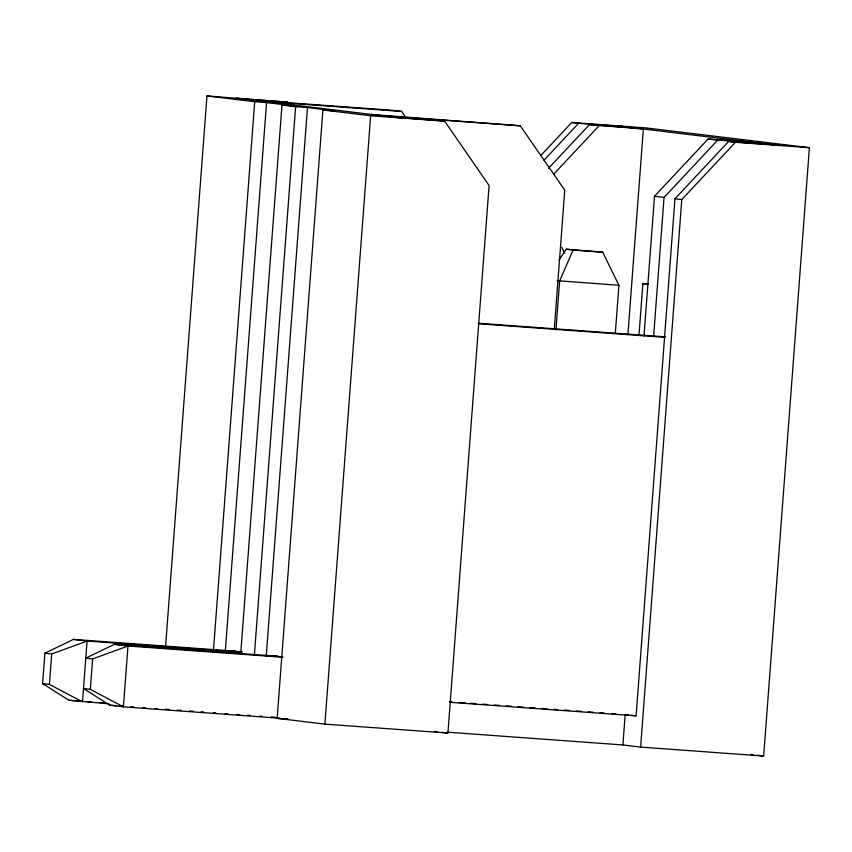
<?xml version="1.0" encoding="UTF-8"?>
<svg xmlns="http://www.w3.org/2000/svg" width="852" height="852" viewBox="0 0 852 852"><rect width="100%" height="100%" fill="white"/><g stroke="black" fill="none" stroke-linecap="round" stroke-linejoin="round"><path stroke-width="1.28" d="M109.013 703.816L68.863 700.237L42.6 683.581L44.89 653.154L73.432 639.405L236.185 651.237M73.432 639.405L87.074 641.055L82.495 701.888L49.416 684.401L51.706 653.985L87.074 641.055L240.978 652.249M279.829 718.225L123.412 706.841L90.333 689.353L92.623 658.937L127.992 646.008L281.895 657.201M165.607 646.008L206.961 95.956L287.784 102.165L243.427 98.939M213.447 650.459L254.705 101.729L206.961 95.956M225.397 649.991L266.559 102.591L254.705 101.729M240.722 653.761L281.98 105.03L293.844 105.893L266.559 102.591M254.365 655.401L295.623 106.681L281.98 105.03M266.218 656.264L307.476 107.544L295.623 106.681M393.464 117.086L444.637 121.133L489.091 185.544L447.928 733.071L324.889 724.125L277.156 718.353L322.897 109.972L334.761 110.835L307.476 107.544M324.889 724.125L370.641 115.755L322.897 109.972M554.332 328.765L564.748 190.188L520.284 125.787L373.006 114.605M555.962 329.926L559.636 280.979L573.066 250.03L602.715 252.192L618.925 285.292L615.336 333.057M627.903 334.612L643.356 129.014L589.456 124.637L548.571 168.313M638.989 335.219L642.877 283.62L648.031 283.993M644.005 335.997L654.517 196.258L708.129 138.993L752.476 142.22M540.839 155.49L571.724 122.496L645.731 127.875L809.4 147.673L763.658 756.043L640.629 747.097L622.897 744.957L625.176 714.53L628.819 714.977M653.644 335.997L664.059 197.419L717.672 140.143L762.018 143.37M449.994 702.314L636.093 715.85L674.976 198.74L728.588 141.464L772.934 144.691M640.629 747.097L681.792 199.56L735.404 142.295L809.4 147.673M559.018 259.966L566.25 249.21L602.715 252.192M544.023 160.197L578.551 123.316L622.897 126.543M553.576 174.33L599.009 125.787M278.423 656.285L114.349 644.357L85.807 658.106L92.623 658.937M254.343 100.248L392.08 110.27L401.622 111.431L405.392 116.884M589.456 124.637L633.813 127.864M263.886 101.409L401.622 111.431M382.548 115.766L520.284 125.787M370.641 115.755L444.637 121.133M618.925 285.292L557.155 280.681M478.047 323.217L665.572 336.859M478.451 323.771L664.549 337.317M239.274 651.471L241.925 651.663M449.579 701.76L452.21 701.952M458.791 702.431L465.362 702.9M470.623 703.283L475.885 703.667M482.466 704.146L487.727 704.529M494.298 705.009L499.56 705.392M506.141 705.871L511.402 706.255M517.973 706.734L523.235 707.117M529.837 707.597L535.131 707.98M541.755 708.459L547.059 708.853M553.672 709.333L557.645 709.62M564.269 710.099L569.562 710.483M576.186 710.973L581.479 711.356M588.104 711.835L593.397 712.219M600.021 712.698L603.993 712.996M611.938 713.571L615.911 713.859M68.863 700.237L80.791 701.111M87.415 701.59L91.398 701.878M99.343 702.463L103.326 702.751M90.333 689.353L83.517 688.522L109.78 705.19L116.404 705.669M119.056 705.871L123.029 706.159M130.984 706.734L133.636 706.926M142.912 707.607L145.564 707.799M154.851 708.47L157.492 708.662M165.448 709.237L169.431 709.535M177.376 710.11L181.359 710.398M189.314 710.973L193.287 711.271M201.242 711.846L203.894 712.038M213.17 712.719L215.822 712.911M225.098 713.582L227.75 713.774M237.026 714.455L239.678 714.647M247.634 715.222L250.286 715.414M259.562 716.085L262.214 716.287M271.202 716.926L275.175 717.224M277.156 718.353L287.699 719.12M447.353 732.177L622.897 744.957M616.081 125.723L779.75 145.522M571.724 122.496L578.551 123.316M708.129 138.993L717.672 140.143M728.588 141.464L735.404 142.295M236.611 98.108L400.28 117.906M654.517 196.258L664.059 197.419M674.976 198.74L681.792 199.56M566.25 249.21L573.066 250.03M642.877 283.62L647.903 284.227M232.213 650.949L242.128 652.153M273.13 655.902L283.045 657.105M114.349 644.357L127.992 646.008L123.412 706.841L109.78 705.19M631.247 715.265L636.093 715.85M44.89 653.154L51.706 653.985M750.569 754.467L753.189 754.787M757.108 755.255L763.658 756.043M42.6 683.581L49.416 684.401M433.998 731.389L437.79 731.847M441.592 732.305L447.928 733.071M284.472 718.662L287.88 719.077M561.788 247.24L564.684 253.15"/></g></svg>
